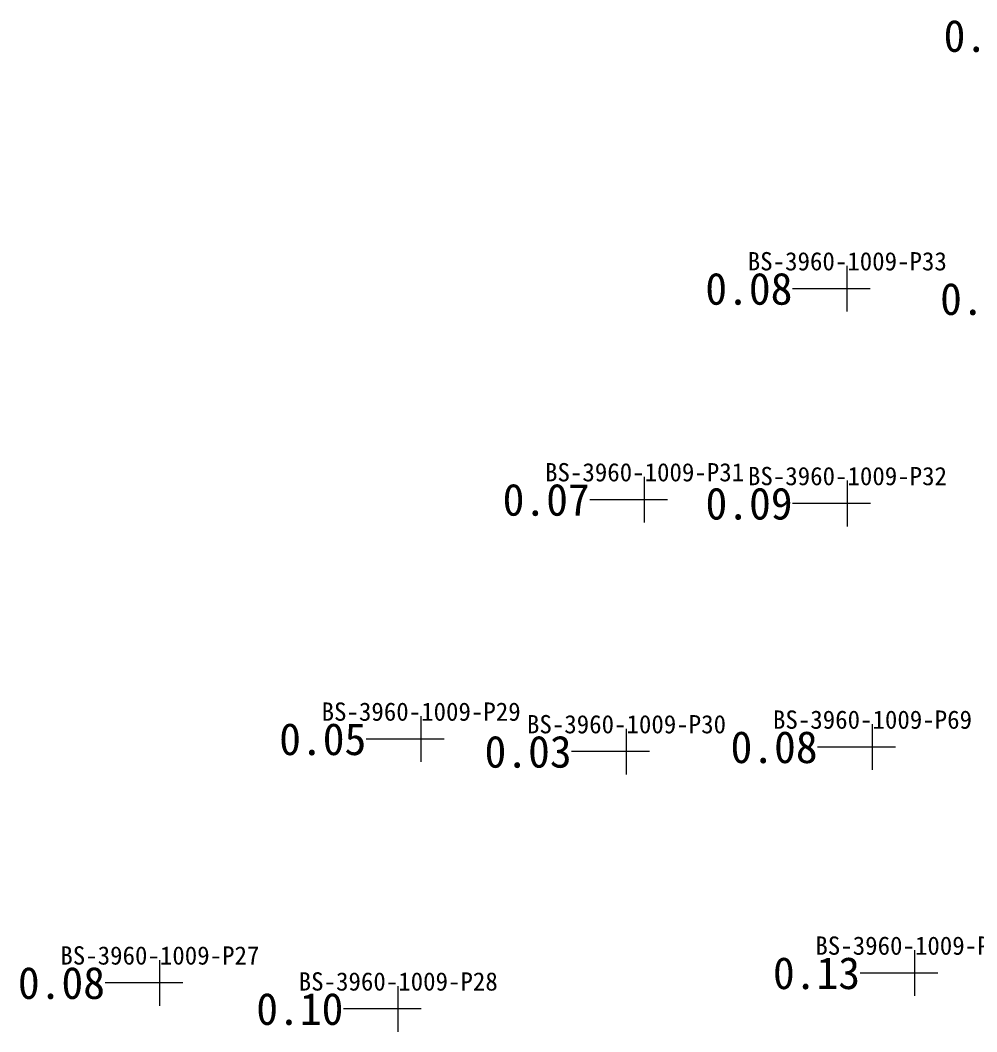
# Model space of a CAD drawing. Header units: inches. Extents: x 469908 to 470062, y 4349724 to 4349845.
# Drawn here: x 469978.54 to 469999.46, y 4349801.31 to 4349823.42 of the extents above; entities that cross this region are included whole.
import ezdxf
from ezdxf.enums import TextEntityAlignment as Align

# ---------------------------------------------------------------- set-up
doc = ezdxf.new("R2010")
doc.units = ezdxf.units.IN
doc.header["$MEASUREMENT"] = 0
for name, color, linetype, lineweight in [('孔口文字', 7, 'Continuous', 0), ('点', 7, 'Continuous', 0), ('线条', 7, 'Continuous', 0), ('钻孔', 7, 'Continuous', 0)]:
    doc.layers.add(name, color=color, linetype=linetype, lineweight=lineweight)
doc.styles.add('3dmine_textStyle_2', font='simsunb.ttf', dxfattribs={"height": 1})

msp = doc.modelspace()

# ---------------------------------------------------------------- hatches: boundary and pattern name
at = {"layer": '钻孔', "linetype": 'Continuous', "lineweight": 0, "true_color": 0x808080, "extrusion": (0, 1, 0)}
for points in [[(-469997.627, 3949.533), (-469996.627, 3949.533), (-469996.627, 3958.533), (-469997.627, 3958.533)], [(-469993.194, 3949.92), (-469992.194, 3949.92), (-469992.194, 3959.92), (-469993.194, 3959.92)], [(-469997.631, 3949.812), (-469996.631, 3949.812), (-469996.631, 3958.812), (-469997.631, 3958.812)], [(-469988.307, 3950.315), (-469987.307, 3950.315), (-469987.307, 3960.315), (-469988.307, 3960.315)], [(-469998.178, 3949.553), (-469997.178, 3949.553), (-469997.178, 3959.553), (-469998.178, 3959.553)], [(-469992.798, 3950.406), (-469991.798, 3950.406), (-469991.798, 3960.406), (-469992.798, 3960.406)], [(-469999.106, 3950.322), (-469998.106, 3950.322), (-469998.106, 3959.322), (-469999.106, 3959.322)], [(-469982.593, 3950.328), (-469981.593, 3950.328), (-469981.593, 3960.328), (-469982.593, 3960.328)], [(-469987.806, 3950.413), (-469986.806, 3950.413), (-469986.806, 3960.413), (-469987.806, 3960.413)]]:
    msp.add_hatch(color=8, dxfattribs=at).paths.add_polyline_path(points, flags=0)

# ---------------------------------------------------------------- linework, layer by layer
at = {"layer": '点', "color": 138, "linetype": 'Continuous', "lineweight": 0, "true_color": 0x004c4c}
for points, elevation in [([(469996.627, 4349817.049), (469996.627, 4349818.049)], 3958.533), ([(469997.127, 4349817.549), (469996.127, 4349817.549)], 3958.533), ([(469992.194, 4349812.437), (469992.194, 4349813.437)], 3959.92), ([(469996.631, 4349812.353), (469996.631, 4349813.353)], 3958.812), ([(469992.694, 4349812.937), (469991.694, 4349812.937)], 3959.92), ([(469997.131, 4349812.853), (469996.131, 4349812.853)], 3958.812), ([(469987.307, 4349807.204), (469987.307, 4349808.204)], 3960.315), ([(469997.178, 4349807.029), (469997.178, 4349808.029)], 3959.553), ([(469991.798, 4349806.929), (469991.798, 4349807.929)], 3960.406), ([(469987.807, 4349807.704), (469986.807, 4349807.704)], 3960.315), ([(469997.678, 4349807.529), (469996.678, 4349807.529)], 3959.553), ([(469992.298, 4349807.429), (469991.298, 4349807.429)], 3960.406), ([(469998.106, 4349802.089), (469998.106, 4349803.089)], 3959.322), ([(469981.593, 4349801.874), (469981.593, 4349802.874)], 3960.328), ([(469998.606, 4349802.589), (469997.606, 4349802.589)], 3959.322), ([(469982.093, 4349802.374), (469981.093, 4349802.374)], 3960.328), ([(469986.806, 4349801.306), (469986.806, 4349802.306)], 3960.413), ([(469987.306, 4349801.806), (469986.306, 4349801.806)], 3960.413)]:
    msp.add_lwpolyline(points, dxfattribs=dict(at, elevation=elevation))
at = {"layer": '线条', "color": 138, "linetype": 'Continuous', "lineweight": 0, "true_color": 0x004c4c}
for points, elevation in [([(469996.627, 4349817.549), (469996.627, 4349817.549), (469996.627, 4349817.549)], 3958.533), ([(469992.194, 4349812.937), (469992.194, 4349812.937), (469992.194, 4349812.937)], 3959.92), ([(469996.631, 4349812.853), (469996.631, 4349812.853), (469996.631, 4349812.853)], 3958.812), ([(469987.307, 4349807.704), (469987.307, 4349807.704), (469987.307, 4349807.704)], 3960.315), ([(469997.178, 4349807.529), (469997.178, 4349807.529), (469997.178, 4349807.529)], 3959.553), ([(469991.798, 4349807.429), (469991.798, 4349807.429), (469991.798, 4349807.429)], 3960.406), ([(469998.106, 4349802.589), (469998.106, 4349802.589), (469998.106, 4349802.589)], 3959.322), ([(469981.593, 4349802.374), (469981.593, 4349802.374), (469981.593, 4349802.374)], 3960.328), ([(469986.806, 4349801.806), (469986.806, 4349801.806), (469986.806, 4349801.806)], 3960.413)]:
    msp.add_lwpolyline(points, dxfattribs=dict(at, elevation=elevation))
at = {"layer": '钻孔', "color": 8, "linetype": 'Continuous', "lineweight": 0, "true_color": 0x808080}
for points, elevation in [([(469996.627, 4349817.549), (469995.427, 4349817.549)], 3958.533), ([(469996.627, 4349817.549), (469995.427, 4349817.549)], 3949.533), ([(469992.194, 4349812.937), (469990.994, 4349812.937)], 3959.92), ([(469992.194, 4349812.937), (469990.994, 4349812.937)], 3949.92), ([(469996.631, 4349812.853), (469995.431, 4349812.853)], 3958.812), ([(469996.631, 4349812.853), (469995.431, 4349812.853)], 3949.812), ([(469987.307, 4349807.704), (469986.107, 4349807.704)], 3960.315), ([(469987.307, 4349807.704), (469986.107, 4349807.704)], 3950.315), ([(469997.178, 4349807.529), (469995.978, 4349807.529)], 3959.553), ([(469997.178, 4349807.529), (469995.978, 4349807.529)], 3949.553), ([(469991.798, 4349807.429), (469990.598, 4349807.429)], 3960.406), ([(469991.798, 4349807.429), (469990.598, 4349807.429)], 3950.406), ([(469998.106, 4349802.589), (469996.906, 4349802.589)], 3959.322), ([(469998.106, 4349802.589), (469996.906, 4349802.589)], 3950.322), ([(469981.593, 4349802.374), (469980.393, 4349802.374)], 3960.328), ([(469981.593, 4349802.374), (469980.393, 4349802.374)], 3950.328), ([(469986.806, 4349801.806), (469985.606, 4349801.806)], 3960.413), ([(469986.806, 4349801.806), (469985.606, 4349801.806)], 3950.413)]:
    msp.add_lwpolyline(points, dxfattribs=dict(at, elevation=elevation))

# ---------------------------------------------------------------- texts
at = {"layer": '孔口文字', "color": 138, "linetype": 'Continuous', "lineweight": 0, "true_color": 0x004c4c, "style": '3dmine_textStyle_2'}
for s, p in [('BS-3960-1009-P33', (469996.627, 4349817.949, 3958.533)), ('BS-3960-1009-P31', (469992.194, 4349813.337, 3959.92)), ('BS-3960-1009-P32', (469996.631, 4349813.253, 3958.812)), ('BS-3960-1009-P29', (469987.307, 4349808.104, 3960.315)), ('BS-3960-1009-P30', (469991.798, 4349807.829, 3960.406)), ('BS-3960-1009-P69', (469997.178, 4349807.929, 3959.553)), ('BS-3960-1009-P70', (469998.106, 4349802.989, 3959.322)), ('BS-3960-1009-P27', (469981.593, 4349802.774, 3960.328)), ('BS-3960-1009-P28', (469986.806, 4349802.206, 3960.413))]:
    msp.add_text(s, height=0.4, dxfattribs=at).set_placement(p, align=Align.CENTER)
at = {"layer": '钻孔', "color": 8, "linetype": 'Continuous', "lineweight": 0, "true_color": 0x808080, "style": '3dmine_textStyle_2'}
for s, p in [('0.19', (470000.638, 4349823.076, 3956.717)), ('0.08', (469995.427, 4349817.549, 3958.533)), ('0.08', (470000.562, 4349817.326, 3957.793)), ('0.07', (469990.994, 4349812.937, 3959.92)), ('0.09', (469995.431, 4349812.853, 3958.812)), ('0.05', (469986.107, 4349807.704, 3960.315)), ('0.03', (469990.598, 4349807.429, 3960.406)), ('0.08', (469995.978, 4349807.529, 3959.553)), ('0.13', (469996.906, 4349802.589, 3959.322)), ('0.08', (469980.393, 4349802.374, 3960.328)), ('0.10', (469985.606, 4349801.806, 3960.413))]:
    msp.add_text(s, height=0.7, dxfattribs=at).set_placement(p, align=Align.MIDDLE_RIGHT)

doc.saveas('drawing.dxf')
